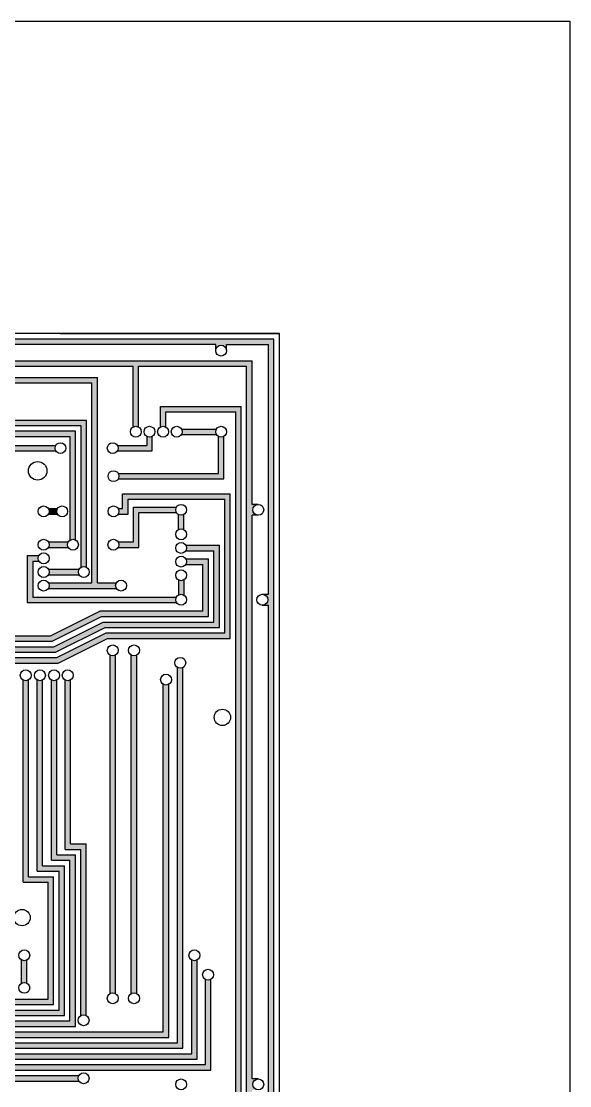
# Model space of a CAD drawing. Header units: millimetres. Extents: x -2849 to 258, y -823 to -139.
# Drawn here: x -247 to -146.5, y -334 to -138.9 of the extents above; entities that cross this region are included whole.
import ezdxf

# ---------------------------------------------------------------- set-up
doc = ezdxf.new("R2010")
doc.units = ezdxf.units.MM

msp = doc.modelspace()

# ---------------------------------------------------------------- hatches: boundary and pattern name
at = {"lineweight": 30}
for points in [[(-200.724, -197.168), (-301.617, -197.168), (-301.617, -198.168), (-276.993, -198.168), (-276.993, -199.296, -1), (-274.993, -199.296), (-274.993, -198.168), (-211.395, -198.168), (-211.395, -199.296, -1), (-209.395, -199.296), (-209.395, -198.168), (-201.724, -198.168), (-201.724, -243.961), (-202.851, -243.961, -0.4142136), (-201.851, -244.961, -0.4142136), (-202.851, -245.961), (-201.724, -245.961), (-201.724, -278.542), (-200.724, -278.542)], [(-204.724, -201.168), (-225.524, -201.168), (-301.617, -201.168), (-301.617, -202.168), (-289.385, -202.168), (-289.385, -206.192), (-301.617, -206.192), (-301.617, -207.192), (-288.385, -207.192), (-288.385, -202.168), (-226.524, -202.168), (-226.524, -213.302, -0.2679496), (-225.524, -213.302), (-225.524, -202.168), (-205.724, -202.168), (-205.724, -278.542), (-204.724, -278.542), (-204.724, -229.475), (-203.596, -229.475, -0.4142136), (-204.596, -228.475, -0.4142136), (-203.596, -227.475), (-204.724, -227.475)], [(-233.056, -204.194), (-278.786, -204.194, -0.1316527), (-278.652, -204.694, -0.1316527), (-278.786, -205.194), (-234.056, -205.194), (-234.056, -241.871), (-242.047, -241.871, -0.1316527), (-241.913, -242.371, -0.1316527), (-242.047, -242.871), (-233.056, -242.871), (-229.598, -242.871, -0.1316527), (-229.732, -242.371, -0.1316527), (-229.598, -241.871), (-233.056, -241.871)], [(-270.052, -209.288), (-255.424, -209.288), (-255.424, -215.075), (-238.056, -215.075), (-238.056, -234.005, -0.2679496), (-237.056, -234.005), (-237.056, -214.075), (-254.424, -214.075), (-254.424, -208.288), (-271.052, -208.288), (-271.052, -210.588), (-301.617, -210.588), (-301.617, -211.588), (-270.052, -211.588)], [(-206.724, -209.541), (-221.524, -209.541), (-221.524, -213.302, -0.2679496), (-220.524, -213.302), (-220.524, -210.541), (-207.724, -210.541), (-207.724, -278.542), (-206.724, -278.542)], [(-223.024, -215.034, -0.2679496), (-224.024, -215.034), (-224.024, -216.668), (-229.385, -216.668, -0.1316527), (-229.251, -217.168, -0.1316527), (-229.385, -217.668), (-223.024, -217.668)], [(-209.895, -215.034, -0.2679496), (-210.895, -215.034), (-210.895, -221.812), (-229.247, -221.812, -0.1316527), (-229.113, -222.312, -0.1316527), (-229.247, -222.812), (-209.895, -222.812)], [(-240.696, -216.668), (-262.622, -216.668), (-288.874, -216.668), (-288.874, -221.06), (-301.617, -221.06), (-301.617, -222.06), (-287.874, -222.06), (-287.874, -217.668), (-263.622, -217.668), (-240.696, -217.668, -0.1316527), (-240.83, -217.168, -0.1316527)], [(-208.724, -225.547), (-228.452, -225.547), (-228.452, -228.26), (-229.247, -228.26, -0.1316527), (-229.113, -228.76, -0.1316527), (-229.247, -229.26), (-227.452, -229.26), (-227.452, -226.547), (-209.724, -226.547), (-209.724, -251.04), (-231.443, -251.04), (-240.491, -255.571), (-278.782, -255.571), (-278.782, -261.044, -0.2679496), (-277.782, -261.044), (-277.782, -256.571), (-240.264, -256.571), (-231.216, -252.04), (-208.724, -252.04)], [(-240.386, -228.26), (-242.047, -228.26, -0.1316527), (-241.913, -228.76, -0.1316527), (-242.047, -229.26), (-240.386, -229.26, -0.1316527), (-240.52, -228.76, -0.1316527)], [(-210.724, -234.968), (-216.858, -234.968, -0.1316527), (-216.724, -235.468, -0.1316527), (-216.858, -235.968), (-211.724, -235.968), (-211.724, -249.04), (-231.985, -249.04), (-241.033, -253.571), (-280.983, -253.571), (-280.983, -274.168), (-301.617, -274.168), (-301.617, -275.168), (-279.983, -275.168), (-279.983, -254.571), (-240.718, -254.571), (-231.67, -250.04), (-210.724, -250.04)], [(-238.422, -234.371), (-242.047, -234.371, -0.1316527), (-241.913, -234.871, -0.1316527), (-242.047, -235.371), (-238.422, -235.371, -0.1316527), (-238.556, -234.871, -0.1316527)], [(-236.556, -239.871, -0.1316527), (-236.422, -239.371), (-242.047, -239.371, -0.1316527), (-241.913, -239.871, -0.1316527), (-242.047, -240.371), (-236.422, -240.371, -0.1316527)], [(-229.754, -255.105, -0.2679496), (-230.754, -255.105), (-230.754, -278.542), (-229.754, -278.542)], [(-225.857, -255.105, -0.2679496), (-226.857, -255.105), (-226.857, -278.542), (-225.857, -278.542)], [(-217.388, -257.389, -0.2679496), (-218.388, -257.389), (-218.388, -278.542), (-217.388, -278.542)], [(-245.693, -259.661, -0.2679496), (-246.693, -259.661), (-246.693, -278.542), (-245.693, -278.542)], [(-243.093, -259.661, -0.2679496), (-244.093, -259.661), (-244.093, -278.542), (-243.093, -278.542)], [(-240.493, -259.661, -0.2679496), (-241.493, -259.661), (-241.493, -278.542), (-240.493, -278.542)], [(-237.993, -259.661, -0.2679496), (-238.993, -259.661), (-238.993, -278.542), (-237.993, -278.542)], [(-219.988, -260.458, -0.2679496), (-220.988, -260.458), (-220.988, -278.542), (-219.988, -278.542)], [(-241.093, -295.719), (-245.693, -295.719), (-245.693, -277.991), (-246.693, -277.991), (-246.693, -296.719), (-242.093, -296.719), (-242.093, -318.168), (-305.527, -318.168), (-305.527, -319.168), (-241.093, -319.168)], [(-237.093, -293.719), (-237.093, -291.719), (-240.493, -291.719), (-240.493, -278.542), (-241.493, -278.542), (-241.493, -292.719), (-238.093, -292.719), (-238.093, -322.168), (-301.617, -322.168), (-301.617, -323.168), (-237.093, -323.168)], [(-206.724, -278.542), (-207.724, -278.542), (-207.724, -384.168), (-301.617, -384.168), (-301.617, -385.168), (-206.724, -385.168)], [(-219.988, -278.542), (-220.988, -278.542), (-220.988, -324.168), (-295.076, -324.168, -0.1316527), (-294.942, -324.668, -0.1316527), (-295.076, -325.168), (-219.988, -325.168)], [(-217.388, -278.542), (-218.388, -278.542), (-218.388, -326.168), (-292.006, -326.168, -0.1316527), (-291.872, -326.668, -0.1316527), (-292.006, -327.168), (-217.388, -327.168)], [(-235.093, -289.719), (-237.993, -289.719), (-237.993, -278.542), (-238.993, -278.542), (-238.993, -290.719), (-236.093, -290.719), (-236.093, -321.168, -0.2679496), (-235.093, -321.168)], [(-229.754, -278.542), (-230.754, -278.542), (-230.754, -317.131, -0.2679496), (-229.754, -317.131)], [(-225.857, -278.542), (-226.857, -278.542), (-226.857, -317.131, -0.2679496), (-225.857, -317.131)], [(-204.724, -278.542), (-205.724, -278.542), (-205.724, -365.846), (-203.596, -365.846, -0.4142136), (-204.596, -364.846, -0.4142136), (-203.596, -363.846), (-204.724, -363.846), (-204.724, -350.368), (-204.724, -348.368), (-204.724, -334.798), (-203.596, -334.798, -0.4142136), (-204.596, -333.798, -0.4142136), (-203.596, -332.798), (-204.724, -332.798)], [(-200.724, -278.542), (-201.724, -278.542), (-201.724, -352.433), (-202.851, -352.433, -0.4142136), (-201.851, -353.433, -0.4142136), (-202.851, -354.433), (-201.724, -354.433), (-201.724, -364.903), (-201.724, -372.787), (-202.851, -372.787, -0.4142136), (-201.851, -373.787, -0.4142136), (-202.851, -374.787), (-200.724, -374.787)], [(-214.788, -310.991, -0.2679496), (-215.788, -310.991), (-215.788, -328.168), (-256.467, -328.168), (-260.081, -331.499), (-267.614, -331.499, -0.1316527), (-267.48, -331.999, -0.1316527), (-267.614, -332.499), (-259.691, -332.499), (-256.076, -329.168), (-214.788, -329.168)], [(-212.288, -314.554, -0.2679496), (-213.288, -314.554), (-213.288, -330.168), (-255.686, -330.168), (-259.301, -333.499), (-269.614, -333.499, -0.1316527), (-269.48, -333.999, -0.1316527), (-269.614, -334.499), (-258.91, -334.499), (-255.295, -331.168), (-212.288, -331.168)], [(-278.51, -334.457), (-301.617, -334.457), (-301.617, -335.457), (-278.937, -335.457), (-277.6, -336.852), (-258.513, -336.852), (-254.514, -333.168), (-236.459, -333.168, -0.1316527), (-236.593, -332.668, -0.1316527), (-236.459, -332.168), (-254.905, -332.168), (-258.903, -335.852), (-277.173, -335.852)]]:
    msp.add_hatch(color=1, dxfattribs=at).paths.add_polyline_path(points)
for points in [[(-252.424, -206.288), (-273.052, -206.288), (-273.052, -208.588), (-278.589, -208.588, -0.1316527), (-278.455, -209.088, -0.1316527), (-278.589, -209.588), (-272.052, -209.588), (-272.052, -207.288), (-253.424, -207.288), (-253.424, -213.075), (-236.056, -213.075), (-236.056, -239.005, -0.2679496), (-235.056, -239.005), (-235.056, -212.075), (-252.424, -212.075)], [(-211.261, -213.668), (-217.658, -213.668, -0.1316527), (-217.524, -214.168, -0.1316527), (-217.658, -214.668), (-211.261, -214.668, -0.1316527), (-211.395, -214.168, -0.1316527)], [(-218.724, -228.475, -0.1316527), (-218.59, -227.975), (-226.452, -227.975), (-226.452, -234.371), (-229.259, -234.371, -0.1316527), (-229.125, -234.871, -0.1316527), (-229.259, -235.371), (-225.452, -235.371), (-225.452, -228.975), (-218.59, -228.975, -0.1316527)], [(-217.224, -229.341, -0.2679496), (-218.224, -229.341), (-218.224, -232.102, -0.2679496), (-217.224, -232.102)], [(-212.724, -237.468), (-216.858, -237.468, -0.1316527), (-216.724, -237.968, -0.1316527), (-216.858, -238.468), (-213.724, -238.468), (-213.724, -247.04), (-232.615, -247.04), (-241.663, -251.571), (-282.983, -251.571), (-282.983, -271.3), (-301.617, -271.3), (-301.617, -272.3), (-281.983, -272.3), (-281.983, -252.571), (-241.348, -252.571), (-232.3, -248.04), (-212.724, -248.04)], [(-218.59, -244.461), (-244.913, -244.461), (-244.913, -237.871), (-243.779, -237.871, -0.1316527), (-243.913, -237.371, -0.1316527), (-243.779, -236.871), (-245.913, -236.871), (-245.913, -245.461), (-218.59, -245.461, -0.1316527), (-218.724, -244.961, -0.1316527)], [(-217.224, -241.334, -0.2679496), (-218.224, -241.334), (-218.224, -244.095, -0.2679496), (-217.224, -244.095)], [(-239.093, -293.719), (-243.093, -293.719), (-243.093, -278.542), (-244.093, -278.542), (-244.093, -294.719), (-240.093, -294.719), (-240.093, -320.168), (-301.617, -320.168), (-301.617, -321.168), (-239.093, -321.168)], [(-245.963, -310.991, -0.2679496), (-246.963, -310.991), (-246.963, -315.23, -0.2679496), (-245.963, -315.23)]]:
    msp.add_hatch(color=1, dxfattribs=at).paths.add_polyline_path(points, flags=17)

# ---------------------------------------------------------------- linework, layer by layer
at = {"color": 3, "lineweight": 30}
for p, q in [((-725.11, -138.934), (-146.536, -138.934)), ((-146.536, -138.934), (-146.536, -435.705))]:
    msp.add_line(p, q, dxfattribs=at)
at = {"color": 5}
for p, q in [((-199.724, -196.168), (-399.724, -196.168)), ((-239.824, -196.168), (-199.724, -196.168)), ((-199.724, -386.168), (-199.724, -196.168)), ((-199.724, -214.168), (-199.724, -196.168))]:
    msp.add_line(p, q, dxfattribs=at)
at = {"color": 4, "lineweight": 30}
msp.add_line((-204.471, -196.168), (-216.471, -196.168), dxfattribs=at)
at = {"color": 2, "lineweight": 30}
for p, q in [((-200.724, -197.168), (-398.724, -197.168)), ((-211.395, -198.168), (-274.993, -198.168)), ((-211.395, -198.168), (-211.395, -198.168)), ((-211.395, -199.296), (-211.395, -198.168)), ((-209.395, -199.296), (-209.395, -198.168)), ((-209.395, -199.296), (-209.395, -198.168)), ((-209.395, -198.168), (-201.724, -198.168)), ((-201.724, -243.961), (-201.724, -198.168)), ((-200.724, -374.787), (-200.724, -197.168)), ((-302.974, -201.168), (-225.524, -201.168)), ((-288.385, -202.168), (-226.524, -202.168)), ((-226.524, -213.302), (-226.524, -202.168)), ((-225.524, -201.168), (-204.724, -201.168)), ((-225.524, -213.302), (-225.524, -202.168)), ((-225.524, -202.168), (-205.724, -202.168)), ((-205.724, -365.846), (-205.724, -202.168)), ((-204.724, -227.475), (-204.724, -201.168)), ((-278.786, -204.194), (-233.056, -204.194)), ((-233.056, -241.871), (-233.056, -204.194)), ((-278.786, -205.194), (-234.056, -205.194)), ((-234.056, -241.871), (-234.056, -205.194)), ((-221.524, -213.302), (-221.524, -209.541)), ((-221.524, -209.541), (-206.724, -209.541)), ((-220.524, -213.302), (-220.524, -210.541)), ((-220.524, -210.541), (-207.724, -210.541)), ((-207.724, -384.168), (-207.724, -210.541)), ((-206.724, -385.168), (-206.724, -209.541)), ((-235.056, -212.075), (-252.424, -212.075)), ((-235.056, -239.005), (-235.056, -212.075)), ((-237.056, -214.075), (-254.424, -214.075)), ((-236.056, -213.075), (-253.424, -213.075)), ((-237.056, -234.005), (-237.056, -214.075)), ((-236.056, -239.005), (-236.056, -213.075)), ((-217.658, -213.668), (-211.261, -213.668)), ((-238.056, -215.075), (-255.424, -215.075)), ((-238.056, -234.005), (-238.056, -215.075)), ((-224.024, -215.034), (-224.024, -216.668)), ((-223.024, -217.668), (-223.024, -215.034)), ((-217.658, -214.668), (-211.261, -214.668)), ((-210.895, -221.812), (-210.895, -215.034)), ((-209.895, -222.812), (-209.895, -215.034)), ((-263.622, -217.668), (-240.696, -217.668)), ((-262.622, -216.668), (-240.696, -216.668)), ((-229.385, -216.668), (-224.024, -216.668)), ((-229.385, -217.668), (-223.024, -217.668)), ((-229.247, -221.812), (-210.895, -221.812)), ((-229.247, -222.812), (-209.895, -222.812)), ((-228.452, -225.547), (-208.724, -225.547)), ((-228.452, -228.26), (-228.452, -225.547)), ((-208.724, -252.04), (-208.724, -225.547)), ((-242.047, -228.26), (-240.386, -228.26)), ((-229.247, -228.26), (-228.452, -228.26)), ((-227.452, -226.547), (-209.724, -226.547)), ((-227.452, -229.26), (-227.452, -226.547)), ((-226.452, -227.975), (-218.59, -227.975)), ((-226.452, -234.371), (-226.452, -227.975)), ((-209.724, -251.04), (-209.724, -226.547)), ((-203.596, -227.475), (-204.724, -227.475)), ((-203.596, -227.475), (-204.724, -227.475)), ((-242.047, -229.26), (-240.386, -229.26)), ((-229.247, -229.26), (-227.452, -229.26)), ((-225.452, -228.975), (-218.59, -228.975)), ((-225.452, -235.371), (-225.452, -228.975)), ((-218.224, -232.102), (-218.224, -229.341)), ((-217.224, -232.102), (-217.224, -229.341)), ((-203.596, -229.475), (-204.724, -229.475)), ((-204.724, -332.798), (-204.724, -229.475)), ((-242.047, -234.371), (-238.422, -234.371)), ((-242.047, -235.371), (-238.422, -235.371)), ((-229.259, -234.371), (-226.452, -234.371)), ((-229.259, -235.371), (-225.452, -235.371)), ((-216.858, -234.968), (-210.724, -234.968)), ((-216.858, -235.968), (-211.724, -235.968)), ((-211.724, -249.04), (-211.724, -235.968)), ((-210.724, -250.04), (-210.724, -234.968)), ((-245.913, -236.871), (-243.779, -236.871)), ((-245.913, -236.871), (-245.913, -245.461)), ((-244.913, -237.871), (-243.779, -237.871)), ((-244.913, -237.871), (-244.913, -244.461)), ((-216.858, -237.468), (-212.724, -237.468)), ((-212.724, -248.04), (-212.724, -237.468)), ((-242.047, -239.371), (-236.422, -239.371)), ((-216.858, -238.468), (-213.724, -238.468)), ((-213.724, -247.04), (-213.724, -238.468)), ((-242.047, -240.371), (-236.422, -240.371)), ((-242.047, -241.871), (-234.056, -241.871)), ((-233.056, -241.871), (-229.598, -241.871)), ((-218.224, -241.334), (-218.224, -244.095)), ((-217.224, -241.334), (-217.224, -244.095)), ((-242.047, -242.871), (-233.056, -242.871)), ((-233.056, -242.871), (-229.598, -242.871)), ((-245.913, -245.461), (-218.59, -245.461)), ((-244.913, -244.461), (-218.59, -244.461)), ((-202.851, -243.961), (-201.724, -243.961)), ((-202.851, -243.961), (-201.724, -243.961)), ((-241.663, -251.571), (-232.615, -247.04)), ((-213.724, -247.04), (-232.615, -247.04)), ((-202.851, -245.961), (-201.724, -245.961)), ((-201.724, -352.433), (-201.724, -245.961)), ((-241.348, -252.571), (-232.3, -248.04)), ((-241.033, -253.571), (-231.985, -249.04)), ((-232.3, -248.04), (-212.724, -248.04)), ((-231.985, -249.04), (-211.724, -249.04)), ((-282.983, -251.571), (-241.663, -251.571)), ((-240.718, -254.571), (-231.67, -250.04)), ((-240.491, -255.571), (-231.443, -251.04)), ((-231.67, -250.04), (-210.724, -250.04)), ((-231.443, -251.04), (-209.724, -251.04)), ((-281.983, -252.571), (-241.348, -252.571)), ((-280.983, -253.571), (-241.033, -253.571)), ((-240.264, -256.571), (-231.216, -252.04)), ((-231.216, -252.04), (-208.724, -252.04)), ((-279.983, -254.571), (-240.718, -254.571)), ((-278.782, -255.571), (-240.491, -255.571)), ((-230.754, -317.131), (-230.754, -255.105)), ((-229.754, -317.131), (-229.754, -255.105)), ((-226.857, -317.131), (-226.857, -255.105)), ((-225.857, -317.131), (-225.857, -255.105)), ((-277.782, -256.571), (-240.264, -256.571)), ((-218.388, -326.168), (-218.388, -257.389)), ((-217.388, -327.168), (-217.388, -257.389)), ((-246.693, -296.719), (-246.693, -259.661)), ((-245.693, -295.719), (-245.693, -259.661)), ((-244.093, -294.719), (-244.093, -259.661)), ((-243.093, -293.719), (-243.093, -259.661)), ((-241.493, -292.719), (-241.493, -259.661)), ((-240.493, -291.719), (-240.493, -259.661)), ((-238.993, -290.719), (-238.993, -259.661)), ((-237.993, -289.719), (-237.993, -259.661)), ((-220.988, -324.168), (-220.988, -260.458)), ((-219.988, -325.168), (-219.988, -260.458)), ((-237.993, -289.719), (-235.093, -289.719)), ((-235.093, -321.168), (-235.093, -289.719)), ((-240.493, -291.719), (-237.093, -291.719)), ((-238.993, -290.719), (-236.093, -290.719)), ((-237.093, -321.168), (-237.093, -291.719)), ((-236.093, -321.168), (-236.093, -290.719)), ((-243.093, -293.719), (-239.093, -293.719)), ((-241.493, -292.719), (-238.093, -292.719)), ((-239.093, -321.168), (-239.093, -293.719)), ((-238.093, -322.168), (-238.093, -292.719)), ((-237.093, -321.168), (-237.093, -293.719)), ((-237.093, -323.168), (-237.093, -293.719)), ((-245.693, -295.719), (-241.093, -295.719)), ((-244.093, -294.719), (-240.093, -294.719)), ((-241.093, -319.168), (-241.093, -295.719)), ((-240.093, -320.168), (-240.093, -294.719)), ((-246.693, -296.719), (-242.093, -296.719)), ((-242.093, -318.168), (-242.093, -296.719)), ((-246.963, -315.23), (-246.963, -310.991)), ((-245.963, -315.23), (-245.963, -310.991)), ((-215.788, -328.168), (-215.788, -310.991)), ((-214.788, -329.168), (-214.788, -310.991)), ((-213.288, -330.168), (-213.288, -314.554)), ((-212.288, -331.168), (-212.288, -314.554)), ((-356.171, -318.168), (-242.093, -318.168)), ((-355.171, -319.168), (-241.093, -319.168)), ((-354.171, -320.168), (-240.093, -320.168)), ((-353.171, -321.168), (-239.093, -321.168)), ((-352.171, -322.168), (-238.093, -322.168)), ((-351.171, -323.168), (-237.093, -323.168)), ((-295.076, -324.168), (-220.988, -324.168)), ((-295.076, -325.168), (-219.988, -325.168)), ((-292.006, -326.168), (-218.388, -326.168)), ((-292.006, -327.168), (-217.388, -327.168)), ((-256.467, -328.168), (-215.788, -328.168)), ((-256.076, -329.168), (-214.788, -329.168)), ((-255.686, -330.168), (-213.288, -330.168)), ((-255.295, -331.168), (-212.288, -331.168)), ((-254.905, -332.168), (-236.459, -332.168)), ((-254.514, -333.168), (-236.459, -333.168)), ((-203.596, -332.798), (-204.724, -332.798)), ((-203.596, -332.798), (-204.724, -332.798))]:
    msp.add_line(p, q, dxfattribs=at)
at = {"color": 3}
for centre in [(-210.395, -199.296), (-226.024, -214.168), (-223.524, -214.168), (-221.024, -214.168), (-218.524, -214.168), (-210.395, -214.168), (-239.83, -217.168), (-230.251, -217.168), (-230.113, -222.312), (-242.913, -228.76), (-239.52, -228.76), (-230.113, -228.76), (-217.724, -228.475), (-203.596, -228.475), (-217.724, -232.968), (-242.913, -234.871), (-237.556, -234.871), (-230.125, -234.871), (-217.724, -235.468), (-242.913, -237.371), (-217.724, -237.968), (-242.913, -239.871), (-235.556, -239.871), (-217.724, -240.468), (-242.913, -242.371), (-228.732, -242.371), (-217.724, -244.961), (-202.851, -244.961), (-230.254, -254.239), (-226.357, -254.239), (-217.888, -256.523), (-246.193, -258.795), (-243.593, -258.795), (-240.993, -258.795), (-238.493, -258.795), (-238.493, -258.795), (-220.488, -259.592), (-246.463, -310.125), (-215.288, -310.125), (-212.788, -313.688), (-246.463, -316.096), (-230.254, -317.997), (-226.357, -317.997), (-235.593, -322.034), (-235.593, -332.668), (-217.724, -333.798), (-203.596, -333.798)]:
    msp.add_circle(centre, 1, dxfattribs=at)
at = {"color": 5, "lineweight": 30}
for centre, radius in [((-244, -221.327), 1.7), ((-210.168, -266.519), 1.5), ((-246.868, -303.219), 1.5)]:
    msp.add_circle(centre, radius, dxfattribs=at)

doc.saveas('drawing.dxf')
